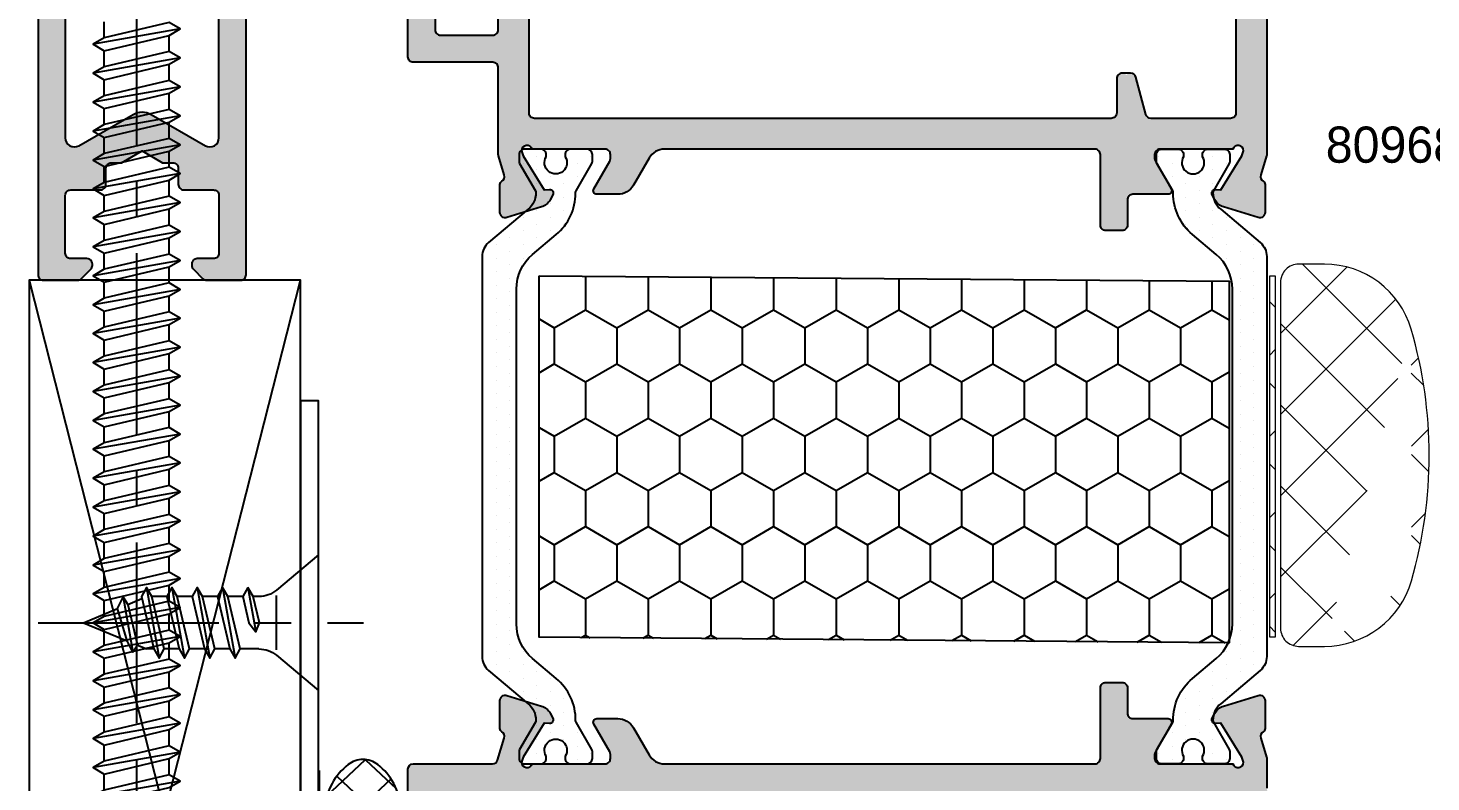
# Model space of a CAD drawing. Extents: x -207922 to -189609, y 24831 to 30124.
# Drawn here: x -207789.8 to -207712.2, y 28930.2 to 28971.9 of the extents above; entities that cross this region are included whole.
import ezdxf

# ---------------------------------------------------------------- set-up
doc = ezdxf.new("R2010")
doc.units = 0
doc.header["$LTSCALE"] = 8
doc.linetypes.add('CENTER', pattern=[2, 1.25, -0.25, 0.25, -0.25])
doc.layers.get('0').update_dxf_attribs({"linetype": 'CONTINUOUS'})
for name, color, linetype in [('CENT_18', 3, 'CENTER'), ('CONST50', 7, 'CONTINUOUS'), ('FILL', 253, 'CONTINUOUS'), ('FINE', 7, 'CONTINUOUS'), ('GOMMA', 3, 'CONTINUOUS'), ('GROSSA', 4, 'CONTINUOUS'), ('KOTE', 4, 'CONTINUOUS'), ('testo', 7, 'CONTINUOUS')]:
    doc.layers.add(name, color=color, linetype=linetype)

# ---------------------------------------------------------------- blocks, each defined once
blk = doc.blocks.new('ws186088')
for points in [[(1.79, -30.81), (2.41, -30.452), (1.79, -30.094), (-1.79, -30.948), (-2.4, -31.3), (-1.79, -31.652)], [(1.79, -32.41), (2.41, -32.052), (1.79, -31.694), (-1.79, -32.548), (-2.4, -32.9), (-1.79, -33.252)], [(1.79, -34.01), (2.41, -33.652), (1.79, -33.294), (-1.79, -34.148), (-2.4, -34.5), (-1.79, -34.852)], [(1.79, -35.61), (2.41, -35.252), (1.79, -34.894), (-1.79, -35.748), (-2.4, -36.1), (-1.79, -36.452)], [(1.79, -37.21), (2.41, -36.852), (1.79, -36.494), (-1.79, -37.348), (-2.4, -37.7), (-1.79, -38.052)], [(1.79, -38.81), (2.41, -38.452), (1.79, -38.094), (-1.79, -38.948), (-2.4, -39.3), (-1.79, -39.652)], [(1.79, -40.41), (2.41, -40.052), (1.79, -39.694), (-1.79, -40.548), (-2.4, -40.9), (-1.79, -41.252)], [(1.79, -42.01), (2.41, -41.652), (1.79, -41.294), (-1.79, -42.148), (-2.4, -42.5), (-1.79, -42.852)], [(1.79, -43.61), (2.41, -43.252), (1.79, -42.894), (-1.79, -43.748), (-2.4, -44.1), (-1.79, -44.452)], [(1.79, -45.21), (2.41, -44.852), (1.79, -44.494), (-1.79, -45.348), (-2.4, -45.7), (-1.79, -46.052)], [(1.79, -46.81), (2.41, -46.452), (1.79, -46.094), (-1.79, -46.948), (-2.4, -47.3), (-1.79, -47.652)], [(1.79, -48.41), (2.41, -48.052), (1.79, -47.694), (-1.79, -48.548), (-2.4, -48.9), (-1.79, -49.252)], [(1.79, -50.01), (2.41, -49.652), (1.79, -49.294), (-1.79, -50.148), (-2.4, -50.5), (-1.79, -50.852)], [(1.79, -51.61), (2.41, -51.252), (1.79, -50.894), (-1.79, -51.748), (-2.4, -52.1), (-1.79, -52.452)], [(1.79, -53.21), (2.41, -52.852), (1.79, -52.494), (-1.79, -53.348), (-2.4, -53.7), (-1.79, -54.052)], [(1.79, -54.81), (2.41, -54.452), (1.79, -54.094), (-1.79, -54.948), (-2.4, -55.3), (-1.79, -55.652)], [(1.79, -56.41), (2.41, -56.052), (1.79, -55.694), (-1.79, -56.548), (-2.4, -56.9), (-1.79, -57.252)], [(1.79, -58.01), (2.41, -57.652), (1.79, -57.294), (-1.79, -58.148), (-2.4, -58.5), (-1.79, -58.852)], [(1.79, -59.61), (2.41, -59.252), (1.79, -58.894), (-1.79, -59.748), (-2.4, -60.1), (-1.79, -60.452)], [(1.79, -61.21), (2.41, -60.852), (1.79, -60.494), (-1.79, -61.348), (-2.4, -61.7), (-1.79, -62.052)], [(1.79, -62.81), (2.41, -62.452), (1.79, -62.094), (-1.79, -62.948), (-2.4, -63.3), (-1.79, -63.652)], [(1.79, -64.41), (2.41, -64.052), (1.79, -63.694), (-1.79, -64.548), (-2.4, -64.9), (-1.79, -65.252)], [(1.79, -66.01), (2.41, -65.652), (1.79, -65.294), (-1.79, -66.148), (-2.4, -66.5), (-1.79, -66.852)], [(1.79, -67.61), (2.41, -67.252), (1.79, -66.894), (-1.79, -67.748), (-2.4, -68.1), (-1.79, -68.452)], [(1.79, -69.21), (2.41, -68.852), (1.79, -68.494), (-1.79, -69.348), (-2.4, -69.7), (-1.79, -70.052)], [(1.79, -70.81), (2.41, -70.452), (1.79, -70.094), (-1.79, -70.948), (-2.4, -71.3), (-1.79, -71.652)], [(1.79, -72.41), (2.41, -72.052), (1.79, -71.694), (-1.79, -72.548), (-2.4, -72.9), (-1.79, -73.252)]]:
    blk.add_lwpolyline(points, close=True)
for points in [[(-2.4, -31.3), (2.41, -30.452)], [(1.792, -30.809), (1.792, -31.695)], [(-1.79, -31.652), (-1.79, -32.548)], [(-2.4, -32.9), (2.41, -32.052)], [(1.792, -32.409), (1.792, -33.295)], [(-1.79, -33.252), (-1.79, -34.148)], [(-2.4, -34.5), (2.41, -33.652)], [(1.792, -34.009), (1.792, -34.895)], [(-1.79, -34.852), (-1.79, -35.748)], [(-2.4, -36.1), (2.41, -35.252)], [(1.792, -35.609), (1.792, -36.495)], [(-1.79, -36.452), (-1.79, -37.348)], [(-2.4, -37.7), (2.41, -36.852)], [(1.792, -37.209), (1.792, -38.095)], [(-2.4, -39.3), (2.41, -38.452)], [(-1.79, -38.052), (-1.79, -38.948)], [(1.792, -38.809), (1.792, -39.695)], [(-2.4, -40.9), (2.41, -40.052)], [(-1.79, -39.652), (-1.79, -40.548)], [(1.792, -40.409), (1.792, -41.295)], [(-2.4, -42.5), (2.41, -41.652)], [(-1.79, -41.252), (-1.79, -42.148)], [(1.792, -42.009), (1.792, -42.895)], [(-2.4, -44.1), (2.41, -43.252)], [(-1.79, -42.852), (-1.79, -43.748)], [(1.792, -43.609), (1.792, -44.495)], [(-2.4, -45.7), (2.41, -44.852)], [(-1.79, -44.452), (-1.79, -45.348)], [(1.792, -45.209), (1.792, -46.095)], [(-2.4, -47.3), (2.41, -46.452)], [(-1.79, -46.052), (-1.79, -46.948)], [(1.792, -46.809), (1.792, -47.695)], [(-2.4, -48.9), (2.41, -48.052)], [(-1.79, -47.652), (-1.79, -48.548)], [(1.792, -48.409), (1.792, -49.295)], [(-2.4, -50.5), (2.41, -49.652)], [(-1.79, -49.252), (-1.79, -50.148)], [(1.792, -50.009), (1.792, -50.895)], [(-1.79, -50.852), (-1.79, -51.748)], [(-2.4, -52.1), (2.41, -51.252)], [(1.79, -51.61), (1.79, -52.494)], [(-1.79, -52.452), (-1.79, -53.348)], [(-2.4, -53.7), (2.41, -52.852)], [(1.79, -53.21), (1.79, -54.094)], [(-1.79, -54.052), (-1.79, -54.948)], [(-2.4, -55.3), (2.41, -54.452)], [(1.79, -54.81), (1.79, -55.694)], [(-1.79, -55.652), (-1.79, -56.548)], [(-2.4, -56.9), (2.41, -56.052)], [(1.79, -56.41), (1.79, -57.294)], [(-1.79, -57.252), (-1.79, -58.148)], [(-2.4, -58.5), (2.41, -57.652)], [(1.79, -58.01), (1.79, -58.894)], [(-1.79, -58.852), (-1.79, -59.748)], [(-2.4, -60.1), (2.41, -59.252)], [(1.79, -59.61), (1.79, -60.494)], [(-1.79, -60.452), (-1.79, -61.348)], [(-2.4, -61.7), (2.41, -60.852)], [(1.79, -61.21), (1.79, -62.094)], [(-1.79, -62.052), (-1.79, -62.948)], [(-2.4, -63.3), (2.41, -62.452)], [(1.79, -62.81), (1.79, -63.694)], [(-2.4, -64.9), (2.41, -64.052)], [(-1.79, -63.652), (-1.79, -64.548)], [(1.79, -64.41), (1.79, -65.294)], [(-2.4, -66.5), (2.41, -65.652)], [(-1.79, -65.252), (-1.79, -66.148)], [(1.79, -66.01), (1.79, -66.894)], [(-2.4, -68.1), (2.41, -67.252)], [(-1.79, -66.852), (-1.79, -67.748)], [(1.79, -67.61), (1.79, -68.494)], [(-2.4, -69.7), (2.41, -68.852)], [(-1.79, -68.452), (-1.79, -69.348)], [(1.79, -69.21), (1.79, -70.094)], [(-2.4, -71.3), (2.41, -70.452)], [(-1.79, -70.052), (-1.79, -70.948)], [(1.79, -70.81), (1.79, -71.694)], [(-2.4, -72.9), (2.41, -72.052)], [(-1.79, -71.652), (-1.79, -72.548)], [(1.79, -72.41), (1.79, -73.294)]]:
    blk.add_lwpolyline(points)
at = {"layer": 'CENT_18'}
blk.add_lwpolyline([(0, -92.5), (0, 2.5)], dxfattribs=at)
blk = doc.blocks.new('*X18')
at = {"color": 0}
for p, q in [((-12.66, 9.68), (-12.66, 9.84)), ((-8.91, 8.91), (-8.91, 9.84)), ((-5.16, 8.91), (-5.16, 9.84)), ((-1.41, 8.91), (-1.41, 9.84)), ((-9.38, 9.38), (-8.44, 9.38)), ((-5.63, 9.38), (-4.69, 9.38)), ((-1.88, 9.38), (-0.94, 9.38)), ((-7.5, 7.5), (-6.56, 7.5)), ((-7.03, 7.03), (-7.03, 7.97)), ((-3.75, 7.5), (-2.81, 7.5)), ((-3.28, 7.03), (-3.28, 7.97)), ((-5.63, 5.62), (-4.69, 5.62)), ((-5.16, 5.16), (-5.16, 6.09)), ((-1.88, 5.62), (-1.4, 5.62)), ((-1.41, 5.51), (-1.41, 6.09)), ((-7.03, 3.28), (-7.03, 3.38)), ((-6.79, 3.75), (-6.56, 3.75)), ((-3.75, 3.75), (-2.81, 3.75)), ((-3.28, 3.28), (-3.28, 4.22)), ((-8.91, 1.41), (-8.91, 1.75)), ((-8.7, 1.88), (-8.44, 1.88)), ((-5.63, 1.88), (-4.69, 1.88)), ((-5.16, 1.41), (-5.16, 2.34)), ((-1.88, 1.88), (-0.94, 1.88)), ((-1.41, 1.41), (-1.41, 2.34)), ((-14.53, 0), (-14.53, 0.1)), ((-10.78, 0), (-10.78, 0.47)), ((-7.03, 0), (-7.03, 0.47)), ((-3.28, 0), (-3.28, 0.47))]:
    blk.add_line(p, q, dxfattribs=at)
blk = doc.blocks.new('*X19')
at = {"color": 0}
for p, q in [((-2.45, 0.202), (-1.652, 1)), ((-0.784, 0.254), (-1.527, 0.996)), ((-2.651, 0.531), (-2.296, 0.886)), ((-1.592, 0.001), (-2.417, 0.826)), ((-2.075, 0.046), (-1.178, 0.943)), ((-1.131, 0.071), (-2.025, 0.964)), ((-1.59, 0.001), (-0.817, 0.774)), ((-2.203, 0.082), (-2.651, 0.53)), ((-0.878, 0.182), (-0.671, 0.39))]:
    blk.add_line(p, q, dxfattribs=at)
blk = doc.blocks.new('KIT')
blk.add_line((0, 0), (-2.519, 0))
for points in [[(-0.647, 0.497, 0.174426), (-0.708, 0.668, 0.104254), (-0.941, 0.853, 0.06506), (-1.244, 0.958, 0.051209), (-1.65, 1, 0.051209), (-2.055, 0.958, 0.065397), (-2.359, 0.858, 0.104254), (-2.591, 0.673, 0.174426), (-2.653, 0.503, 0.174426), (-2.591, 0.332, 0.104254), (-2.359, 0.147, 0.06506), (-2.055, 0.042, 0.051209), (-1.65, 0, 0.051209), (-1.244, 0.042, 0.06506), (-0.941, 0.147, 0.104254), (-0.708, 0.332, 0.179233)], [(-0.647, 0.497, 0.174426), (-0.708, 0.668, 0.104254), (-0.941, 0.853, 0.06506), (-1.244, 0.958, 0.051209), (-1.65, 1), (0, 1, 0.283709), (0, 0), (-1.65, 0, 0.051209), (-1.244, 0.042, 0.06506), (-0.941, 0.147, 0.104254), (-0.708, 0.332, 0.179233)]]:
    blk.add_lwpolyline(points, format="xyb", close=True)
at = {"color": 1}
blk.add_blockref('*X19', (0, 0), dxfattribs=at)
at = {"layer": 'KOTE', "xscale": 0.1, "yscale": 0.1, "zscale": 0.1}
blk.add_blockref('*X18', (0, 0), dxfattribs=at)
blk = doc.blocks.new('ws180435')
blk.add_lwpolyline([(1.45, -3.287, -0.176327), (1.801, -2.323), (3.75, 0), (-3.75, 0), (-1.801, -2.323, -0.176327), (-1.45, -3.287)], format="xyb")
for points in [[(-1.501, -2.339), (1.501, -2.339)], [(-1.95, -3.9), (0.5, -3.468)], [(-1.45, -3.287), (-1.45, -3.611)], [(1.45, -3.287), (1.45, -4.324)], [(-1.95, -5.3), (1.95, -4.612)], [(-1.45, -4.189), (-1.45, -5.011)], [(1.45, -4.901), (1.45, -5.724)], [(-1.95, -6.7), (1.95, -6.012)], [(-1.45, -5.589), (-1.45, -6.411)], [(1.45, -6.301), (1.45, -7.124)], [(-1.95, -8.1), (1.95, -7.412)], [(-1.45, -6.989), (-1.45, -7.811)], [(1.45, -7.701), (1.45, -8.524)], [(-1.45, -8.389), (-1.45, -9.211)], [(-1.95, -9.5), (1.95, -8.812)], [(1.45, -9.101), (1.45, -9.499)], [(-1.019, -10.54), (-1.341, -9.763)], [(1.241, -10.004), (1.45, -9.499)], [(-1.409, -10.805), (1.631, -10.268)], [(0, -13), (1.006, -10.572)], [(0, -13), (-0.784, -11.107)]]:
    blk.add_lwpolyline(points)
for points in [[(-1.95, -3.9), (-1.45, -4.189), (0, -3.845), (0.5, -3.468), (0, -3.267), (-1.45, -3.611)], [(-1.45, -5.589), (1.45, -4.901), (1.95, -4.612), (1.45, -4.324), (-1.45, -5.011), (-1.95, -5.3)], [(-1.45, -6.989), (1.45, -6.301), (1.95, -6.012), (1.45, -5.724), (-1.45, -6.411), (-1.95, -6.7)], [(-1.45, -8.389), (1.45, -7.701), (1.95, -7.412), (1.45, -7.124), (-1.45, -7.811), (-1.95, -8.1)], [(-1.45, -9.211), (-1.95, -9.5), (-1.45, -9.789), (1.45, -9.101), (1.95, -8.812), (1.45, -8.524)], [(1.241, -10.004), (1.631, -10.268), (1.006, -10.572), (-0.784, -11.107), (-1.409, -10.805), (-1.019, -10.54)]]:
    blk.add_lwpolyline(points, close=True)
at = {"layer": 'CENT_18'}
blk.add_lwpolyline([(0, -15.5), (0, 2.5)], dxfattribs=at)
blk = doc.blocks.new('ALUK K730')
at = {"layer": 'FILL'}
h = blk.add_hatch(color=256, dxfattribs=at)
h.paths.add_polyline_path([(85.512, 243.547, 0.414214), (85.212, 243.847), (83.336, 243.847, 0.198912), (83.124, 243.759), (82.599, 243.235, 0.232025), (82.514, 242.985, 0.451788), (82.812, 242.647), (83.712, 242.647, -0.414214), (84.012, 242.347), (84.012, 239.147, -0.414214), (83.712, 238.847), (82.062, 238.847, 0.414214), (81.762, 238.547), (81.762, 237.647, -0.414214), (81.462, 237.347), (80.896, 237.347), (79.762, 236.692), (78.628, 237.347), (78.062, 237.347, -0.414214), (77.762, 237.647), (77.762, 238.547, 0.414214), (77.462, 238.847), (75.812, 238.847, -0.414214), (75.512, 239.147), (75.512, 242.347, -0.414214), (75.812, 242.647), (76.712, 242.647, 0.451788), (77.009, 242.985, 0.232025), (76.924, 243.235), (76.399, 243.759, 0.198912), (76.187, 243.847), (74.312, 243.847, 0.414214), (74.012, 243.547), (74.012, 229.147, -0.414214), (73.712, 228.847), (66.312, 228.847, -0.414214), (66.012, 229.147), (66.012, 243.547, 0.414214), (65.712, 243.847), (65.112, 243.847, -0.414214), (64.812, 244.147), (64.812, 244.795, -0.339454), (65.034, 245.085), (65.789, 245.288, 0.339454), (66.012, 245.577), (66.012, 263.547, 0.414214), (65.712, 263.847), (64.412, 263.847), (63.712, 263.147), (63.712, 262.647), (64.812, 262.647), (64.812, 261.175), (62.512, 259.847), (62.512, 247.847, -1), (58.512, 247.847), (58.512, 259.847), (56.212, 261.175), (56.212, 262.647), (57.312, 262.647), (57.312, 263.147), (56.612, 263.847), (55.312, 263.847, 0.414214), (55.012, 263.547), (55.012, 245.577, 0.339454), (55.234, 245.288), (55.989, 245.085, -0.339454), (56.212, 244.795), (56.212, 244.647), (56.212, 244.147, -0.414214), (55.912, 243.847), (55.312, 243.847, 0.414214), (55.012, 243.547), (55.012, 229.147, -0.414214), (54.712, 228.847), (47.312, 228.847, -0.414214), (47.012, 229.147), (47.012, 243.547, 0.414214), (46.712, 243.847), (44.836, 243.847, 0.198912), (44.624, 243.759), (44.099, 243.235, 0.232025), (44.014, 242.985, 0.451788), (44.312, 242.647), (45.212, 242.647, -0.414214), (45.512, 242.347), (45.512, 239.147, -0.414214), (45.212, 238.847), (43.562, 238.847, 0.414214), (43.262, 238.547), (43.262, 237.647, -0.414214), (42.962, 237.347), (42.396, 237.347), (41.262, 236.692), (40.128, 237.347), (39.562, 237.347, -0.414214), (39.262, 237.647), (39.262, 238.547, 0.414214), (38.962, 238.847), (37.312, 238.847, -0.414214), (37.012, 239.147), (37.012, 242.347, -0.414214), (37.312, 242.647), (38.212, 242.647, 0.451788), (38.509, 242.985, 0.232025), (38.424, 243.235), (37.899, 243.759, 0.198912), (37.687, 243.847), (35.812, 243.847, 0.414214), (35.512, 243.547), (35.512, 189.847, 0.414214), (36.512, 188.847), (84.512, 188.847, 0.414214), (85.512, 189.847)])
h.paths.add_polyline_path([(83.212, 226.847, -0.414214), (83.512, 226.547), (83.512, 192.747, -0.414214), (83.212, 192.447), (37.812, 192.447, -0.414214), (37.512, 192.747), (37.512, 226.547, -0.414214), (37.812, 226.847)], flags=16)
h.paths.add_polyline_path([(64.512, 228.847), (56.512, 228.847), (56.512, 241.847, -0.414214), (57.012, 242.347), (64.012, 242.347, -0.414214), (64.512, 241.847)], flags=16)
h.paths.add_polyline_path([(75.512, 229.147), (75.512, 235.971, -0.57735), (76.262, 236.404), (79.262, 234.672, 0.267949), (80.262, 234.672), (83.262, 236.404, -0.57735), (84.012, 235.971), (84.012, 229.147, -0.414214), (83.712, 228.847), (75.812, 228.847, -0.414214)], flags=16)
h.paths.add_polyline_path([(45.512, 229.147, -0.414214), (45.212, 228.847), (37.312, 228.847, -0.414214), (37.012, 229.147), (37.012, 235.971, -0.57735), (37.762, 236.404), (40.762, 234.672, 0.267949), (41.762, 234.672), (44.762, 236.404, -0.57735), (45.512, 235.971)], flags=16)
at = {"layer": 'GROSSA'}
for points in [[(75.812, 242.647), (76.712, 242.647, 0.414214), (77.012, 242.947), (77.012, 243.023, 0.198912), (76.924, 243.235), (76.399, 243.759, 0.198912), (76.187, 243.847), (74.312, 243.847, 0.414214), (74.012, 243.547), (74.012, 229.147, -0.414214), (73.712, 228.847), (66.312, 228.847, -0.414214), (66.012, 229.147), (66.012, 243.547, 0.414214), (65.712, 243.847), (65.112, 243.847, -0.414214), (64.812, 244.147), (64.812, 244.795, -0.339454), (65.034, 245.085), (65.789, 245.288, 0.339454), (66.012, 245.577), (66.012, 263.547, 0.414214), (65.712, 263.847), (64.412, 263.847), (63.712, 263.147), (63.712, 262.647), (64.812, 262.647), (64.812, 261.175), (62.512, 259.847), (62.512, 247.847, -1), (58.512, 247.847), (58.512, 259.847), (56.212, 261.175), (56.212, 262.647), (57.312, 262.647), (57.312, 263.147), (56.612, 263.847), (55.312, 263.847, 0.414214), (55.012, 263.547), (55.012, 245.577, 0.339454), (55.234, 245.288), (55.989, 245.085, -0.339454), (56.212, 244.795), (56.212, 244.647), (56.212, 244.147, -0.414214), (55.912, 243.847), (55.312, 243.847, 0.414214), (55.012, 243.547), (55.012, 229.147, -0.414214), (54.712, 228.847), (47.312, 228.847, -0.414214), (47.012, 229.147), (47.012, 243.547, 0.414214), (46.712, 243.847), (44.836, 243.847, 0.198912), (44.624, 243.759), (44.099, 243.235, 0.198912), (44.012, 243.023), (44.012, 242.947, 0.414214), (44.312, 242.647), (45.212, 242.647, -0.414214), (45.512, 242.347), (45.512, 239.147, -0.414214), (45.212, 238.847), (43.562, 238.847, 0.414214), (43.262, 238.547), (43.262, 237.647, -0.414214), (42.962, 237.347), (42.396, 237.347), (41.262, 236.692), (40.128, 237.347), (39.562, 237.347, -0.414214), (39.262, 237.647), (39.262, 238.547, 0.414214), (38.962, 238.847), (37.312, 238.847, -0.414214), (37.012, 239.147), (37.012, 242.347, -0.414214), (37.312, 242.647), (38.212, 242.647, 0.414214), (38.512, 242.947), (38.512, 243.023, 0.198912), (38.424, 243.235), (37.899, 243.759, 0.198912), (37.687, 243.847), (35.812, 243.847, 0.414214), (35.512, 243.547), (35.512, 189.847, 0.414214), (36.512, 188.847), (84.512, 188.847, 0.414214), (85.512, 189.847), (85.512, 243.547, 0.414214), (85.212, 243.847), (83.336, 243.847, 0.198912), (83.124, 243.759), (82.599, 243.235, 0.198912), (82.512, 243.023), (82.512, 242.947, 0.414214), (82.812, 242.647), (83.712, 242.647, -0.414214), (84.012, 242.347), (84.012, 239.147, -0.414214), (83.712, 238.847), (82.062, 238.847, 0.414214), (81.762, 238.547), (81.762, 237.647, -0.414214), (81.462, 237.347), (80.896, 237.347), (79.762, 236.692), (78.628, 237.347), (78.062, 237.347, -0.414214), (77.762, 237.647), (77.762, 238.547, 0.414214), (77.462, 238.847), (75.812, 238.847, -0.414214), (75.512, 239.147), (75.512, 242.347, -0.414214)], [(56.512, 241.847), (56.512, 228.847), (64.512, 228.847), (64.512, 241.847, 0.414214), (64.012, 242.347), (57.012, 242.347, 0.414214)], [(41.762, 234.672, -0.267949), (40.762, 234.672), (37.762, 236.404, 0.57735), (37.012, 235.971), (37.012, 229.147, 0.414214), (37.312, 228.847), (45.212, 228.847, 0.414214), (45.512, 229.147), (45.512, 235.971, 0.57735), (44.762, 236.404)], [(84.012, 235.971), (84.012, 229.147, -0.414214), (83.712, 228.847), (75.812, 228.847, -0.414214), (75.512, 229.147), (75.512, 235.971, -0.57735), (76.262, 236.404), (79.262, 234.672, 0.267949), (80.262, 234.672), (83.262, 236.404, -0.57735)], [(83.512, 226.547, 0.414214), (83.212, 226.847), (37.812, 226.847, 0.414214), (37.512, 226.547), (37.512, 192.747, 0.414214), (37.812, 192.447), (83.212, 192.447, 0.414214), (83.512, 192.747)]]:
    blk.add_lwpolyline(points, format="xyb", close=True, dxfattribs=at)

msp = doc.modelspace()

# ---------------------------------------------------------------- hatches: boundary and pattern name
at = {"linetype": 'Continuous', "lineweight": 0}
h = msp.add_hatch(dxfattribs=at)
h.set_pattern_fill('ANSI37', style=0)
h.set_pattern_definition([(45, (-207816.778, 28697.1237), (-2.245064, 2.245064), []), (135, (-207816.778, 28697.1237), (-2.245064, -2.245064), [])])
edge = h.paths.add_edge_path(flags=0)
edge.add_arc((-207718.084, 28942.739), 5.012, 270, 343.90444, ccw=False)
edge.add_line((-207718.084, 28937.728), (-207719.51, 28937.728))
edge.add_arc((-207719.51, 28938.728), 1, 180, 270, ccw=False)
edge.add_line((-207720.51, 28938.728), (-207720.51, 28957.865))
edge.add_arc((-207719.51, 28957.865), 1, 450, 540, ccw=False)
edge.add_line((-207719.51, 28958.865), (-207718.084, 28958.865))
edge.add_arc((-207718.084, 28953.865), 5, 376.21258, 450, ccw=False)
edge.add_arc((-207737.288, 28948.281), 25, 343.90444, 376.21258, ccw=False)
h = msp.add_hatch(dxfattribs=at)
h.set_pattern_fill('ANSI37', style=0)
h.set_pattern_definition([(45, (-207816.178, 28697.1237), (-2.245064, 2.245064), []), (135, (-207816.178, 28697.1237), (-2.245064, -2.245064), [])])
h.paths.add_polyline_path([(-207720.81, 28958.228), (-207720.81, 28938.228), (-207721.11, 28938.228), (-207721.11, 28958.228)], flags=0)
at = {"layer": 'FILL'}
h = msp.add_hatch(color=256, dxfattribs=at)
h.paths.add_polyline_path([(-207729.275, 28960.728, 0.414214), (-207728.975, 28961.028), (-207728.975, 28962.428, -0.414214), (-207728.675, 28962.728), (-207726.725, 28962.728, 0.57735), (-207726.552, 28963.028), (-207727.475, 28964.628), (-207727.475, 28964.928, -0.414214), (-207727.175, 28965.228), (-207723.141, 28965.228, -0.824758), (-207722.558, 28965.141), (-207722.646, 28964.854), (-207723.816, 28962.982), (-207724.104, 28962.992, 0.775951), (-207724.214, 28962.62, 0.270165), (-207723.667, 28962.029), (-207721.753, 28961.443, 0.504041), (-207721.365, 28961.73), (-207721.365, 28963.28, 0.271549), (-207721.467, 28963.455, -0.352985), (-207721.608, 28963.804), (-207721.288, 28964.848, 0.074313), (-207721.275, 28964.936), (-207721.275, 28993.028, -0.414214), (-207720.275, 28994.028), (-207713.075, 28994.028, -0.414214), (-207712.775, 28993.728), (-207712.775, 28991.528, 0.414214), (-207712.475, 28991.228), (-207710.975, 28991.228, 0.414214), (-207710.275, 28991.928, 0.414214), (-207710.575, 28992.228), (-207711.275, 28992.228, -0.414214), (-207711.575, 28992.528), (-207711.575, 28993.728, -0.414214), (-207710.875, 28994.428), (-207704.675, 28994.428, -0.414214), (-207703.975, 28993.728), (-207703.975, 28992.528, -0.414214), (-207704.275, 28992.228), (-207704.975, 28992.228, 0.414214), (-207705.275, 28991.928, 0.414214), (-207704.575, 28991.228), (-207703.075, 28991.228, 0.414214), (-207702.775, 28991.528), (-207702.775, 28995.228, 0.414214), (-207703.275, 28995.728), (-207768.475, 28995.728, 0.414214), (-207768.775, 28995.428), (-207768.775, 28992.728, 0.452767), (-207767.646, 28991.736, 0.485583), (-207767.275, 28992.028), (-207767.275, 28993.928, -0.414214), (-207766.975, 28994.228), (-207764.075, 28994.228, -0.414214), (-207763.775, 28993.928), (-207763.775, 28971.828, -0.414214), (-207764.075, 28971.528), (-207766.975, 28971.528, -0.414214), (-207767.275, 28971.828), (-207767.275, 28974.928, 0.485583), (-207767.646, 28975.219, 0.452767), (-207768.775, 28974.228), (-207768.775, 28970.328, 0.414214), (-207768.475, 28970.028), (-207764.075, 28970.028, -0.414214), (-207763.775, 28969.728), (-207763.775, 28964.936, 0.074313), (-207763.762, 28964.848), (-207763.443, 28963.804, -0.352985), (-207763.583, 28963.455, 0.271549), (-207763.686, 28963.28), (-207763.686, 28961.73, 0.504041), (-207763.298, 28961.443), (-207761.384, 28962.029, 0.270165), (-207760.837, 28962.62, 0.775951), (-207760.946, 28962.992), (-207761.235, 28962.982), (-207762.447, 28964.969, -1.115779), (-207761.91, 28965.228), (-207757.875, 28965.228, -0.414214), (-207757.575, 28964.928), (-207757.575, 28964.628), (-207758.499, 28963.028, 0.57735), (-207758.326, 28962.728), (-207757.171, 28962.728, 0.267949), (-207756.305, 28963.228), (-207755.439, 28964.728, -0.267949), (-207754.573, 28965.228), (-207730.775, 28965.228, -0.414214), (-207730.475, 28964.928), (-207730.475, 28961.028, 0.414214), (-207730.175, 28960.728)])
h.paths.add_polyline_path([(-207729.875, 28966.928), (-207761.775, 28966.928, -0.414214), (-207762.075, 28967.228), (-207762.075, 28994.028), (-207729.875, 28994.028, -0.414214), (-207729.575, 28993.728), (-207729.575, 28991.828, 0.710245), (-207729.04, 28991.641, 0.616025), (-207728.516, 28991.75), (-207727.965, 28993.805, -0.339454), (-207727.675, 28994.028), (-207723.275, 28994.028, -0.414214), (-207722.975, 28993.728), (-207722.975, 28967.228, -0.414214), (-207723.275, 28966.928), (-207727.675, 28966.928, -0.339454), (-207727.965, 28967.15), (-207728.516, 28969.205, 0.616025), (-207729.04, 28969.314, 0.710245), (-207729.575, 28969.128), (-207729.575, 28967.228, -0.414214)], flags=16)
h.paths.add_polyline_path([(-207730.475, 28931.528, -0.414214), (-207730.775, 28931.228), (-207754.573, 28931.228, -0.267949), (-207755.439, 28931.728), (-207756.305, 28933.228, 0.267949), (-207757.171, 28933.728), (-207758.326, 28933.728, 0.57735), (-207758.499, 28933.428), (-207757.575, 28931.828), (-207757.575, 28931.528, -0.414214), (-207757.875, 28931.228), (-207761.91, 28931.228, -0.824758), (-207762.492, 28931.315), (-207762.405, 28931.602), (-207761.235, 28933.474), (-207760.946, 28933.464, 0.775951), (-207760.837, 28933.835, 0.270165), (-207761.384, 28934.427), (-207763.298, 28935.012, 0.504041), (-207763.686, 28934.725), (-207763.686, 28933.175, 0.271549), (-207763.583, 28933.001, -0.352985), (-207763.443, 28932.651), (-207763.813, 28931.44, -0.329735), (-207764.1, 28931.228), (-207768.475, 28931.228, 0.414197), (-207768.775, 28930.928), (-207768.775, 28929.228, 0.510468), (-207767.726, 28928.467, 0.268477), (-207767.575, 28928.728), (-207767.575, 28929.432, -0.414214), (-207767.275, 28929.732), (-207764.775, 28929.732), (-207762.54, 28929.464, -0.379651), (-207762.275, 28929.166), (-207762.275, 28921.028, -0.414214), (-207762.575, 28920.728), (-207767.275, 28920.728, -0.414214), (-207767.575, 28921.028), (-207767.575, 28921.728, 0.268477), (-207767.726, 28921.988, 0.510468), (-207768.775, 28921.228), (-207768.775, 28919.528, 0.414214), (-207768.475, 28919.228), (-207728.075, 28919.228, 0.414214), (-207727.775, 28919.528), (-207727.775, 28927.678, -0.414214), (-207727.475, 28927.978), (-207717.075, 28927.978, 0.414214), (-207716.775, 28928.278), (-207716.775, 28929.278, 0.414214), (-207717.075, 28929.578), (-207720.975, 28929.578, -0.414214), (-207721.275, 28929.878), (-207721.275, 28931.519, 0.074313), (-207721.288, 28931.607), (-207721.608, 28932.651, -0.352985), (-207721.467, 28933.001, 0.271549), (-207721.365, 28933.175), (-207721.365, 28934.725, 0.504041), (-207721.753, 28935.012), (-207723.667, 28934.427, 0.270165), (-207724.214, 28933.835, 0.775951), (-207724.104, 28933.464), (-207723.816, 28933.474), (-207722.604, 28931.487, -1.115779), (-207723.141, 28931.228), (-207727.175, 28931.228, -0.414214), (-207727.475, 28931.528), (-207727.475, 28931.828), (-207726.552, 28933.428, 0.57735), (-207726.725, 28933.728), (-207728.675, 28933.728, -0.414214), (-207728.975, 28934.028), (-207728.975, 28935.428, 0.414214), (-207729.275, 28935.728), (-207730.175, 28935.728, 0.414214), (-207730.475, 28935.428)])
h.paths.add_polyline_path([(-207730.975, 28929.427), (-207730.975, 28928.027, 0.414214), (-207730.675, 28927.727), (-207729.275, 28927.727), (-207729.275, 28922.728), (-207730.675, 28922.728, 0.414214), (-207730.975, 28922.428), (-207730.975, 28921.028, -0.414214), (-207731.275, 28920.728), (-207760.475, 28920.728, -0.414214), (-207760.775, 28921.028), (-207760.775, 28929.427, -0.414214), (-207760.475, 28929.727), (-207731.275, 28929.727, -0.414214)], flags=16)
h = msp.add_hatch(dxfattribs=at)
h.set_pattern_fill('HONEY,_I', color=120, scale=16, angle=270, style=2)
h.set_pattern_definition([(270, (-207805.7156, 28805.3458), (1.73205, -3), [2, -4]), (30, (-207805.7156, 28805.3458), (1.73205, 3), [2, -4]), (330, (-207805.7156, 28805.3458), (3.464102, -2e-15), [-4, 2])])
h.paths.add_polyline_path([(-207761.525, 28958.228), (-207723.348, 28957.926), (-207723.348, 28937.926), (-207761.525, 28938.228)])

# ---------------------------------------------------------------- linework, layer by layer
at = {"ltscale": 0.2}
for p, q in [((-207789.726, 28957.972), (-207774.726, 28898.972)), ((-207789.726, 28898.972), (-207774.726, 28957.972))]:
    msp.add_line(p, q, dxfattribs=at)
at = {"color": 7, "linetype": 'Continuous', "lineweight": 15}
for p, q in [((-207721.11, 28958.228), (-207720.81, 28958.228)), ((-207721.11, 28938.228), (-207721.11, 28958.228)), ((-207720.81, 28958.228), (-207720.81, 28938.228)), ((-207720.81, 28938.228), (-207721.11, 28938.228))]:
    msp.add_line(p, q, dxfattribs=at)
msp.add_lwpolyline([(-207720.51, 28938.728, 0.414214), (-207719.51, 28937.728), (-207718.084, 28937.728, 0.334132), (-207713.268, 28941.35, 0.141912), (-207713.283, 28955.261, 0.333564), (-207718.084, 28958.865), (-207719.51, 28958.865, 0.414214), (-207720.51, 28957.865)], format="xyb", close=True, dxfattribs=at)
at = {"ltscale": 0.2}
msp.add_lwpolyline([(-207789.726, 28898.972), (-207774.726, 28898.972), (-207774.726, 28957.972), (-207789.726, 28957.972)], close=True, dxfattribs=at)
at = {"layer": 'CONST50', "ltscale": 0.2}
msp.add_lwpolyline([(-207791.72, 28904.92), (-207791.72, 28895.21, 0.414214), (-207790.72, 28894.21), (-207774.726, 28894.21, 0.414214), (-207773.726, 28895.21), (-207773.726, 28951.305), (-207774.726, 28951.305), (-207774.726, 28895.21), (-207790.72, 28895.21), (-207790.72, 28904.92)], format="xyb", close=True, dxfattribs=at)
at = {"layer": 'FILL', "color": 2, "linetype": 'Continuous'}
for p, q in [((-207762.4, 28965.203), (-207762.4, 28965.203)), ((-207761.65, 28964.828), (-207761.65, 28964.828)), ((-207759.4, 28965.203), (-207759.4, 28965.203)), ((-207758.65, 28964.828), (-207758.65, 28964.828)), ((-207727.25, 28964.828), (-207727.25, 28964.828)), ((-207726.5, 28965.203), (-207726.5, 28965.203)), ((-207724.25, 28964.828), (-207724.25, 28964.828)), ((-207762.4, 28964.453), (-207762.4, 28964.453)), ((-207761.65, 28964.078), (-207761.65, 28964.078)), ((-207759.4, 28964.453), (-207759.4, 28964.453)), ((-207726.5, 28964.453), (-207726.5, 28964.453)), ((-207724.25, 28964.078), (-207724.25, 28964.078)), ((-207723.5, 28964.453), (-207723.5, 28964.453)), ((-207761.65, 28963.328), (-207761.65, 28963.328)), ((-207760.9, 28963.703), (-207760.9, 28963.703)), ((-207760.15, 28963.328), (-207760.15, 28963.328)), ((-207759.4, 28963.703), (-207759.4, 28963.703)), ((-207726.5, 28963.703), (-207726.5, 28963.703)), ((-207725.75, 28963.328), (-207725.75, 28963.328)), ((-207725, 28963.703), (-207725, 28963.703)), ((-207724.25, 28963.328), (-207724.25, 28963.328)), ((-207761.65, 28962.578), (-207761.65, 28962.578)), ((-207760.9, 28962.953), (-207760.9, 28962.953)), ((-207760.15, 28962.578), (-207760.15, 28962.578)), ((-207725.75, 28962.578), (-207725.75, 28962.578)), ((-207725, 28962.953), (-207725, 28962.953)), ((-207724.25, 28962.578), (-207724.25, 28962.578)), ((-207761.65, 28961.828), (-207761.65, 28961.828)), ((-207760.9, 28962.203), (-207760.9, 28962.203)), ((-207760.15, 28961.828), (-207760.15, 28961.828)), ((-207725.75, 28961.828), (-207725.75, 28961.828)), ((-207725, 28962.203), (-207725, 28962.203)), ((-207724.25, 28961.828), (-207724.25, 28961.828)), ((-207762.4, 28961.453), (-207762.4, 28961.453)), ((-207761.65, 28961.078), (-207761.65, 28961.078)), ((-207760.9, 28961.453), (-207760.9, 28961.453)), ((-207760.15, 28961.078), (-207760.15, 28961.078)), ((-207725.75, 28961.078), (-207725.75, 28961.078)), ((-207725, 28961.453), (-207725, 28961.453)), ((-207724.25, 28961.078), (-207724.25, 28961.078)), ((-207723.5, 28961.453), (-207723.5, 28961.453)), ((-207763.15, 28960.328), (-207763.15, 28960.328)), ((-207762.4, 28960.703), (-207762.4, 28960.703)), ((-207761.65, 28960.328), (-207761.65, 28960.328)), ((-207760.9, 28960.703), (-207760.9, 28960.703)), ((-207725, 28960.703), (-207725, 28960.703)), ((-207724.25, 28960.328), (-207724.25, 28960.328)), ((-207723.5, 28960.703), (-207723.5, 28960.703)), ((-207722.75, 28960.328), (-207722.75, 28960.328)), ((-207763.9, 28959.953), (-207763.9, 28959.953)), ((-207763.15, 28959.578), (-207763.15, 28959.578)), ((-207762.4, 28959.953), (-207762.4, 28959.953)), ((-207724.25, 28959.578), (-207724.25, 28959.578)), ((-207723.5, 28959.953), (-207723.5, 28959.953)), ((-207722.75, 28959.578), (-207722.75, 28959.578)), ((-207722, 28959.953), (-207722, 28959.953)), ((-207764.65, 28958.828), (-207764.65, 28958.828)), ((-207763.9, 28959.203), (-207763.9, 28959.203)), ((-207763.9, 28958.453), (-207763.9, 28958.453)), ((-207763.15, 28958.828), (-207763.15, 28958.828)), ((-207762.4, 28959.203), (-207762.4, 28959.203)), ((-207723.5, 28959.203), (-207723.5, 28959.203)), ((-207722.75, 28958.828), (-207722.75, 28958.828)), ((-207722, 28959.203), (-207722, 28959.203)), ((-207722, 28958.453), (-207722, 28958.453)), ((-207764.65, 28958.078), (-207764.65, 28958.078)), ((-207763.9, 28957.703), (-207763.9, 28957.703)), ((-207763.15, 28958.078), (-207763.15, 28958.078)), ((-207722.75, 28958.078), (-207722.75, 28958.078)), ((-207722, 28957.703), (-207722, 28957.703)), ((-207764.65, 28957.328), (-207764.65, 28957.328)), ((-207763.9, 28956.953), (-207763.9, 28956.953)), ((-207763.15, 28957.328), (-207763.15, 28957.328)), ((-207722.75, 28957.328), (-207722.75, 28957.328)), ((-207722, 28956.953), (-207722, 28956.953)), ((-207764.65, 28956.578), (-207764.65, 28956.578)), ((-207763.9, 28956.203), (-207763.9, 28956.203)), ((-207763.15, 28956.578), (-207763.15, 28956.578)), ((-207722.75, 28956.578), (-207722.75, 28956.578)), ((-207722, 28956.203), (-207722, 28956.203)), ((-207764.65, 28955.828), (-207764.65, 28955.828)), ((-207763.9, 28955.453), (-207763.9, 28955.453)), ((-207763.15, 28955.828), (-207763.15, 28955.828)), ((-207722.75, 28955.828), (-207722.75, 28955.828)), ((-207722, 28955.453), (-207722, 28955.453)), ((-207764.65, 28955.078), (-207764.65, 28955.078)), ((-207763.9, 28954.703), (-207763.9, 28954.703)), ((-207763.15, 28955.078), (-207763.15, 28955.078)), ((-207722.75, 28955.078), (-207722.75, 28955.078)), ((-207722, 28954.703), (-207722, 28954.703)), ((-207764.65, 28954.328), (-207764.65, 28954.328)), ((-207763.9, 28953.953), (-207763.9, 28953.953)), ((-207763.15, 28954.328), (-207763.15, 28954.328)), ((-207722.75, 28954.328), (-207722.75, 28954.328)), ((-207722, 28953.953), (-207722, 28953.953)), ((-207764.65, 28953.578), (-207764.65, 28953.578)), ((-207763.9, 28953.203), (-207763.9, 28953.203)), ((-207763.15, 28953.578), (-207763.15, 28953.578)), ((-207722.75, 28953.578), (-207722.75, 28953.578)), ((-207722, 28953.203), (-207722, 28953.203)), ((-207764.65, 28952.828), (-207764.65, 28952.828)), ((-207763.9, 28952.453), (-207763.9, 28952.453)), ((-207763.15, 28952.828), (-207763.15, 28952.828)), ((-207722.75, 28952.828), (-207722.75, 28952.828)), ((-207722, 28952.453), (-207722, 28952.453)), ((-207764.65, 28952.078), (-207764.65, 28952.078)), ((-207763.9, 28951.703), (-207763.9, 28951.703)), ((-207763.15, 28952.078), (-207763.15, 28952.078)), ((-207722.75, 28952.078), (-207722.75, 28952.078)), ((-207722, 28951.703), (-207722, 28951.703)), ((-207764.65, 28951.328), (-207764.65, 28951.328)), ((-207763.9, 28950.953), (-207763.9, 28950.953)), ((-207763.15, 28951.328), (-207763.15, 28951.328)), ((-207722.75, 28951.328), (-207722.75, 28951.328)), ((-207722, 28950.953), (-207722, 28950.953)), ((-207764.65, 28950.578), (-207764.65, 28950.578)), ((-207763.9, 28950.203), (-207763.9, 28950.203)), ((-207763.15, 28950.578), (-207763.15, 28950.578)), ((-207722.75, 28950.578), (-207722.75, 28950.578)), ((-207722, 28950.203), (-207722, 28950.203)), ((-207764.65, 28949.828), (-207764.65, 28949.828)), ((-207763.9, 28949.453), (-207763.9, 28949.453)), ((-207763.15, 28949.828), (-207763.15, 28949.828)), ((-207722.75, 28949.828), (-207722.75, 28949.828)), ((-207722, 28949.453), (-207722, 28949.453)), ((-207764.65, 28949.078), (-207764.65, 28949.078)), ((-207763.9, 28948.703), (-207763.9, 28948.703)), ((-207763.15, 28949.078), (-207763.15, 28949.078)), ((-207722.75, 28949.078), (-207722.75, 28949.078)), ((-207722, 28948.703), (-207722, 28948.703)), ((-207764.65, 28948.328), (-207764.65, 28948.328)), ((-207763.9, 28947.953), (-207763.9, 28947.953)), ((-207763.15, 28948.328), (-207763.15, 28948.328)), ((-207722.75, 28948.328), (-207722.75, 28948.328)), ((-207722, 28947.953), (-207722, 28947.953)), ((-207764.65, 28947.578), (-207764.65, 28947.578)), ((-207764.65, 28946.828), (-207764.65, 28946.828)), ((-207763.9, 28947.203), (-207763.9, 28947.203)), ((-207763.15, 28947.578), (-207763.15, 28947.578)), ((-207763.15, 28946.828), (-207763.15, 28946.828)), ((-207722.75, 28947.578), (-207722.75, 28947.578)), ((-207722.75, 28946.828), (-207722.75, 28946.828)), ((-207722, 28947.203), (-207722, 28947.203)), ((-207764.65, 28946.078), (-207764.65, 28946.078)), ((-207763.9, 28946.453), (-207763.9, 28946.453)), ((-207763.15, 28946.078), (-207763.15, 28946.078)), ((-207722.75, 28946.078), (-207722.75, 28946.078)), ((-207722, 28946.453), (-207722, 28946.453)), ((-207764.65, 28945.328), (-207764.65, 28945.328)), ((-207763.9, 28945.703), (-207763.9, 28945.703)), ((-207763.15, 28945.328), (-207763.15, 28945.328)), ((-207722.75, 28945.328), (-207722.75, 28945.328)), ((-207722, 28945.703), (-207722, 28945.703)), ((-207764.65, 28944.578), (-207764.65, 28944.578)), ((-207763.9, 28944.953), (-207763.9, 28944.953)), ((-207763.15, 28944.578), (-207763.15, 28944.578)), ((-207722.75, 28944.578), (-207722.75, 28944.578)), ((-207722, 28944.953), (-207722, 28944.953)), ((-207764.65, 28943.828), (-207764.65, 28943.828)), ((-207763.9, 28944.203), (-207763.9, 28944.203)), ((-207763.15, 28943.828), (-207763.15, 28943.828)), ((-207722.75, 28943.828), (-207722.75, 28943.828)), ((-207722, 28944.203), (-207722, 28944.203)), ((-207764.65, 28943.078), (-207764.65, 28943.078)), ((-207763.9, 28943.453), (-207763.9, 28943.453)), ((-207763.15, 28943.078), (-207763.15, 28943.078)), ((-207722.75, 28943.078), (-207722.75, 28943.078)), ((-207722, 28943.453), (-207722, 28943.453)), ((-207764.65, 28942.328), (-207764.65, 28942.328)), ((-207763.9, 28942.703), (-207763.9, 28942.703)), ((-207763.15, 28942.328), (-207763.15, 28942.328)), ((-207722.75, 28942.328), (-207722.75, 28942.328)), ((-207722, 28942.703), (-207722, 28942.703)), ((-207764.65, 28941.578), (-207764.65, 28941.578)), ((-207763.9, 28941.953), (-207763.9, 28941.953)), ((-207763.15, 28941.578), (-207763.15, 28941.578)), ((-207722.75, 28941.578), (-207722.75, 28941.578)), ((-207722, 28941.953), (-207722, 28941.953)), ((-207764.65, 28940.828), (-207764.65, 28940.828)), ((-207763.9, 28941.203), (-207763.9, 28941.203)), ((-207763.15, 28940.828), (-207763.15, 28940.828)), ((-207722.75, 28940.828), (-207722.75, 28940.828)), ((-207722, 28941.203), (-207722, 28941.203)), ((-207764.65, 28940.078), (-207764.65, 28940.078)), ((-207763.9, 28940.453), (-207763.9, 28940.453)), ((-207763.15, 28940.078), (-207763.15, 28940.078)), ((-207722.75, 28940.078), (-207722.75, 28940.078)), ((-207722, 28940.453), (-207722, 28940.453)), ((-207764.65, 28939.328), (-207764.65, 28939.328)), ((-207763.9, 28939.703), (-207763.9, 28939.703)), ((-207763.15, 28939.328), (-207763.15, 28939.328)), ((-207722.75, 28939.328), (-207722.75, 28939.328)), ((-207722, 28939.703), (-207722, 28939.703)), ((-207764.65, 28938.578), (-207764.65, 28938.578)), ((-207763.9, 28938.953), (-207763.9, 28938.953)), ((-207763.15, 28938.578), (-207763.15, 28938.578)), ((-207722.75, 28938.578), (-207722.75, 28938.578)), ((-207722, 28938.953), (-207722, 28938.953)), ((-207764.65, 28937.828), (-207764.65, 28937.828)), ((-207763.9, 28938.203), (-207763.9, 28938.203)), ((-207763.15, 28937.828), (-207763.15, 28937.828)), ((-207722.75, 28937.828), (-207722.75, 28937.828)), ((-207722, 28938.203), (-207722, 28938.203)), ((-207764.65, 28937.078), (-207764.65, 28937.078)), ((-207763.9, 28937.453), (-207763.9, 28937.453)), ((-207763.15, 28937.078), (-207763.15, 28937.078)), ((-207762.4, 28937.453), (-207762.4, 28937.453)), ((-207723.5, 28937.453), (-207723.5, 28937.453)), ((-207722.75, 28937.078), (-207722.75, 28937.078)), ((-207722, 28937.453), (-207722, 28937.453)), ((-207763.9, 28936.703), (-207763.9, 28936.703)), ((-207763.15, 28936.328), (-207763.15, 28936.328)), ((-207762.4, 28936.703), (-207762.4, 28936.703)), ((-207762.4, 28935.953), (-207762.4, 28935.953)), ((-207761.65, 28936.328), (-207761.65, 28936.328)), ((-207760.9, 28935.953), (-207760.9, 28935.953)), ((-207725, 28935.953), (-207725, 28935.953)), ((-207724.25, 28936.328), (-207724.25, 28936.328)), ((-207723.5, 28936.703), (-207723.5, 28936.703)), ((-207723.5, 28935.953), (-207723.5, 28935.953)), ((-207722.75, 28936.328), (-207722.75, 28936.328)), ((-207722, 28936.703), (-207722, 28936.703)), ((-207763.15, 28935.578), (-207763.15, 28935.578)), ((-207762.4, 28935.203), (-207762.4, 28935.203)), ((-207761.65, 28935.578), (-207761.65, 28935.578)), ((-207760.9, 28935.203), (-207760.9, 28935.203)), ((-207725.75, 28935.578), (-207725.75, 28935.578)), ((-207725, 28935.203), (-207725, 28935.203)), ((-207724.25, 28935.578), (-207724.25, 28935.578)), ((-207723.5, 28935.203), (-207723.5, 28935.203)), ((-207722.75, 28935.578), (-207722.75, 28935.578)), ((-207761.65, 28934.828), (-207761.65, 28934.828)), ((-207760.9, 28934.453), (-207760.9, 28934.453)), ((-207760.15, 28934.828), (-207760.15, 28934.828)), ((-207725.75, 28934.828), (-207725.75, 28934.828)), ((-207725, 28934.453), (-207725, 28934.453)), ((-207724.25, 28934.828), (-207724.25, 28934.828)), ((-207761.65, 28934.078), (-207761.65, 28934.078)), ((-207760.9, 28933.703), (-207760.9, 28933.703)), ((-207760.15, 28934.078), (-207760.15, 28934.078)), ((-207725.75, 28934.078), (-207725.75, 28934.078)), ((-207725, 28933.703), (-207725, 28933.703)), ((-207724.25, 28934.078), (-207724.25, 28934.078)), ((-207761.65, 28933.328), (-207761.65, 28933.328)), ((-207760.9, 28932.953), (-207760.9, 28932.953)), ((-207760.15, 28933.328), (-207760.15, 28933.328)), ((-207759.4, 28932.953), (-207759.4, 28932.953)), ((-207726.5, 28932.953), (-207726.5, 28932.953)), ((-207725.75, 28933.328), (-207725.75, 28933.328)), ((-207725, 28932.953), (-207725, 28932.953)), ((-207724.25, 28933.328), (-207724.25, 28933.328)), ((-207762.4, 28932.203), (-207762.4, 28932.203)), ((-207761.65, 28932.578), (-207761.65, 28932.578)), ((-207760.15, 28932.578), (-207760.15, 28932.578)), ((-207759.4, 28932.203), (-207759.4, 28932.203)), ((-207726.5, 28932.203), (-207726.5, 28932.203)), ((-207725.75, 28932.578), (-207725.75, 28932.578)), ((-207724.25, 28932.578), (-207724.25, 28932.578)), ((-207723.5, 28932.203), (-207723.5, 28932.203)), ((-207762.4, 28931.453), (-207762.4, 28931.453)), ((-207761.65, 28931.828), (-207761.65, 28931.828)), ((-207759.4, 28931.453), (-207759.4, 28931.453)), ((-207758.65, 28931.828), (-207758.65, 28931.828)), ((-207727.25, 28931.828), (-207727.25, 28931.828)), ((-207726.5, 28931.453), (-207726.5, 28931.453)), ((-207724.25, 28931.828), (-207724.25, 28931.828)), ((-207723.5, 28931.453), (-207723.5, 28931.453))]:
    msp.add_line(p, q, dxfattribs=at)
at = {"layer": 'FINE'}
msp.add_lwpolyline([(-207761.525, 28958.228), (-207723.348, 28957.926), (-207723.348, 28937.926), (-207761.525, 28938.228)], close=True, dxfattribs=at)
at = {"layer": 'GOMMA'}
for points in [[(-207762.775, 28938.971), (-207762.775, 28957.485, -0.221696), (-207761.882, 28959.4), (-207760.572, 28960.5, 0.221696), (-207759.5, 28962.798), (-207759.5, 28962.825, -0.131652), (-207759.474, 28962.925), (-207758.602, 28964.434, 0.131652), (-207758.575, 28964.534), (-207758.575, 28964.928, 0.414214), (-207758.875, 28965.228), (-207759.775, 28965.228, 0.414214), (-207760.075, 28964.928), (-207760.075, 28964.808, -1.809153), (-207761.125, 28964.808), (-207761.125, 28964.928, 0.414214), (-207761.425, 28965.228), (-207762.325, 28965.228, 0.414214), (-207762.625, 28964.928), (-207762.625, 28964.534, 0.131653), (-207762.599, 28964.434), (-207761.727, 28962.925, -0.131653), (-207761.7, 28962.825), (-207761.7, 28962.818, -0.221694), (-207762.129, 28961.899), (-207764.318, 28960.062, 0.221692), (-207764.675, 28959.296), (-207764.675, 28937.16, 0.221692), (-207764.318, 28936.394), (-207762.129, 28934.557, -0.221692), (-207761.7, 28933.638), (-207761.7, 28933.631, -0.131653), (-207761.727, 28933.531), (-207762.599, 28932.022, 0.131653), (-207762.625, 28931.922), (-207762.625, 28931.528, 0.414214), (-207762.325, 28931.228), (-207761.425, 28931.228, 0.414214), (-207761.125, 28931.528), (-207761.125, 28931.648, -1.809153), (-207760.075, 28931.648), (-207760.075, 28931.528, 0.414214), (-207759.775, 28931.228), (-207758.875, 28931.228, 0.414214), (-207758.575, 28931.528), (-207758.575, 28931.922, 0.131652), (-207758.602, 28932.022), (-207759.474, 28933.531, -0.133783), (-207759.5, 28933.633, 0.223894), (-207760.572, 28935.956), (-207761.881, 28937.054, -0.221878)], [(-207723.175, 28938.97), (-207723.175, 28957.485, 0.221696), (-207724.068, 28959.4), (-207725.379, 28960.499, -0.221696), (-207726.45, 28962.797), (-207726.45, 28962.824, 0.131652), (-207726.477, 28962.924), (-207727.349, 28964.434, -0.131652), (-207727.375, 28964.534), (-207727.375, 28964.928, -0.414214), (-207727.075, 28965.228), (-207726.175, 28965.228, -0.414214), (-207725.875, 28964.928), (-207725.875, 28964.807, 1.809153), (-207724.825, 28964.807), (-207724.825, 28964.928, -0.414214), (-207724.525, 28965.228), (-207723.625, 28965.228, -0.414214), (-207723.325, 28964.928), (-207723.325, 28964.534, -0.131653), (-207723.352, 28964.434), (-207724.224, 28962.924, 0.131653), (-207724.25, 28962.824), (-207724.25, 28962.818, 0.221694), (-207723.822, 28961.899), (-207721.633, 28960.062, -0.221692), (-207721.275, 28959.296), (-207721.275, 28937.16, -0.221692), (-207721.633, 28936.394), (-207723.822, 28934.557, 0.221692), (-207724.25, 28933.637), (-207724.25, 28933.631, 0.131653), (-207724.224, 28933.531), (-207723.352, 28932.021, -0.131653), (-207723.325, 28931.921), (-207723.325, 28931.528, -0.414214), (-207723.625, 28931.228), (-207724.525, 28931.228, -0.414214), (-207724.825, 28931.528), (-207724.825, 28931.648, 1.809153), (-207725.875, 28931.648), (-207725.875, 28931.528, -0.414214), (-207726.175, 28931.228), (-207727.075, 28931.228, -0.414214), (-207727.375, 28931.528), (-207727.375, 28931.921, -0.131652), (-207727.349, 28932.021), (-207726.477, 28933.531, 0.133783), (-207726.45, 28933.633, -0.223894), (-207725.379, 28935.956), (-207724.07, 28937.054, 0.221878)], [(-207723.175, 28938.971), (-207723.175, 28957.485, 0.221696), (-207724.068, 28959.4), (-207725.379, 28960.5, -0.221696), (-207726.45, 28962.798), (-207726.45, 28962.825, 0.131652), (-207726.477, 28962.925), (-207727.349, 28964.434, -0.131652), (-207727.375, 28964.534), (-207727.375, 28964.928, -0.414214), (-207727.075, 28965.228), (-207726.175, 28965.228, -0.414214), (-207725.875, 28964.928), (-207725.875, 28964.808, 1.809153), (-207724.825, 28964.808), (-207724.825, 28964.928, -0.414214), (-207724.525, 28965.228), (-207723.625, 28965.228, -0.414214), (-207723.325, 28964.928), (-207723.325, 28964.534, -0.131653), (-207723.352, 28964.434), (-207724.224, 28962.925, 0.131653), (-207724.25, 28962.825), (-207724.25, 28962.818, 0.221694), (-207723.822, 28961.899), (-207721.633, 28960.062, -0.221692), (-207721.275, 28959.296), (-207721.275, 28937.16, -0.221692), (-207721.633, 28936.394), (-207723.822, 28934.557, 0.221692), (-207724.25, 28933.638), (-207724.25, 28933.631, 0.131653), (-207724.224, 28933.531), (-207723.352, 28932.022, -0.131653), (-207723.325, 28931.922), (-207723.325, 28931.528, -0.414214), (-207723.625, 28931.228), (-207724.525, 28931.228, -0.414214), (-207724.825, 28931.528), (-207724.825, 28931.648, 1.809153), (-207725.875, 28931.648), (-207725.875, 28931.528, -0.414214), (-207726.175, 28931.228), (-207727.075, 28931.228, -0.414214), (-207727.375, 28931.528), (-207727.375, 28931.922, -0.131652), (-207727.349, 28932.022), (-207726.477, 28933.531, 0.133783), (-207726.45, 28933.633, -0.223894), (-207725.379, 28935.956), (-207724.07, 28937.054, 0.221878)]]:
    msp.add_lwpolyline(points, format="xyb", close=True, dxfattribs=at)
at = {"layer": 'GROSSA'}
for points in [[(-207767.275, 28974.928), (-207767.275, 28971.828, 0.414214), (-207766.975, 28971.528), (-207764.075, 28971.528, 0.414214), (-207763.775, 28971.828), (-207763.775, 28993.928, 0.414214)], [(-207721.275, 28993.028), (-207721.275, 28964.936, -0.074313), (-207721.288, 28964.848), (-207721.608, 28963.804, 0.352985), (-207721.467, 28963.455, -0.271549), (-207721.365, 28963.28), (-207721.365, 28961.73, -0.504041), (-207721.753, 28961.443), (-207723.667, 28962.029, -0.198912), (-207724.139, 28962.418), (-207724.288, 28962.698, -0.57735), (-207724.104, 28962.992), (-207723.816, 28962.982), (-207722.646, 28964.854), (-207722.558, 28965.141, 0.824758), (-207723.141, 28965.228), (-207727.175, 28965.228, 0.414214), (-207727.475, 28964.928), (-207727.475, 28964.708, 0.131652), (-207727.435, 28964.558), (-207726.552, 28963.028, -0.57735), (-207726.725, 28962.728), (-207728.675, 28962.728, 0.414214), (-207728.975, 28962.428), (-207728.975, 28961.028, -0.414214), (-207729.275, 28960.728), (-207730.175, 28960.728, -0.414214), (-207730.475, 28961.028), (-207730.475, 28964.928, 0.414214), (-207730.775, 28965.228), (-207754.573, 28965.228, 0.267949), (-207755.439, 28964.728), (-207756.305, 28963.228, -0.267949), (-207757.171, 28962.728), (-207758.326, 28962.728, -0.57735), (-207758.499, 28963.028), (-207757.616, 28964.558, 0.131652), (-207757.575, 28964.708), (-207757.575, 28964.928, 0.414214), (-207757.875, 28965.228), (-207761.91, 28965.228, 0.824758), (-207762.492, 28965.141), (-207762.404, 28964.854), (-207761.235, 28962.982), (-207760.946, 28962.992, -0.57735), (-207760.763, 28962.698), (-207760.912, 28962.418, -0.198912), (-207761.384, 28962.029), (-207763.298, 28961.443, -0.504041), (-207763.686, 28961.73), (-207763.686, 28963.28, -0.271549), (-207763.583, 28963.455, 0.352985), (-207763.443, 28963.804), (-207763.762, 28964.848, -0.074313), (-207763.775, 28964.936), (-207763.775, 28969.728, 0.414214), (-207764.075, 28970.028), (-207768.475, 28970.028, -0.414214), (-207768.775, 28970.328), (-207768.775, 28974.228, -0.414214)], [(-207768.775, 28929.228), (-207768.775, 28930.928, -0.414198), (-207768.475, 28931.228), (-207764.1, 28931.228, 0.329735), (-207763.813, 28931.44), (-207763.443, 28932.651, 0.352985), (-207763.583, 28933.001, -0.271549), (-207763.686, 28933.175), (-207763.686, 28934.725, -0.504041), (-207763.298, 28935.012), (-207761.384, 28934.427, -0.198912), (-207760.912, 28934.037), (-207760.763, 28933.757, -0.57735), (-207760.946, 28933.464), (-207761.235, 28933.474), (-207762.405, 28931.602), (-207762.492, 28931.315, 0.824758), (-207761.91, 28931.228), (-207757.875, 28931.228, 0.414214), (-207757.575, 28931.528), (-207757.575, 28931.747, 0.131652), (-207757.616, 28931.897), (-207758.499, 28933.428, -0.57735), (-207758.326, 28933.728), (-207757.171, 28933.728, -0.267949), (-207756.305, 28933.228), (-207755.439, 28931.728, 0.267949), (-207754.573, 28931.228), (-207730.775, 28931.228, 0.414214), (-207730.475, 28931.528), (-207730.475, 28935.428, -0.414214), (-207730.175, 28935.728), (-207729.275, 28935.728, -0.414214), (-207728.975, 28935.428), (-207728.975, 28934.028, 0.414214), (-207728.675, 28933.728), (-207726.725, 28933.728, -0.57735), (-207726.552, 28933.428), (-207727.435, 28931.897, 0.131652), (-207727.475, 28931.747), (-207727.475, 28931.528, 0.414214), (-207727.175, 28931.228), (-207723.141, 28931.228, 0.824758), (-207722.558, 28931.315), (-207722.646, 28931.602), (-207723.816, 28933.474), (-207724.104, 28933.464, -0.57735), (-207724.288, 28933.757), (-207724.139, 28934.037, -0.198912), (-207723.667, 28934.427), (-207721.753, 28935.012, -0.504041), (-207721.365, 28934.725), (-207721.365, 28933.175, -0.271549), (-207721.467, 28933.001, 0.352985), (-207721.608, 28932.651), (-207721.288, 28931.607, -0.074313), (-207721.275, 28931.519), (-207721.275, 28929.878, 0.414214)]]:
    msp.add_lwpolyline(points, format="xyb", dxfattribs=at)
for points in [[(-207728.806, 28991.528, 0.339454), (-207728.516, 28991.75), (-207727.965, 28993.805, -0.339454), (-207727.675, 28994.028), (-207723.275, 28994.028, -0.414214), (-207722.975, 28993.728), (-207722.975, 28967.228, -0.414214), (-207723.275, 28966.928), (-207727.675, 28966.928, -0.339454), (-207727.965, 28967.15), (-207728.516, 28969.205, 0.339454), (-207728.806, 28969.428), (-207729.275, 28969.428, 0.414214), (-207729.575, 28969.128), (-207729.575, 28967.228, -0.414214), (-207729.875, 28966.928), (-207761.775, 28966.928, -0.414214), (-207762.075, 28967.228), (-207762.075, 28994.028), (-207729.875, 28994.028, -0.414214), (-207729.575, 28993.728), (-207729.575, 28991.828, 0.414214), (-207729.275, 28991.528)], [(-207783.976, 28967.148, -0.267949), (-207782.976, 28967.148), (-207779.976, 28965.416, 0.57735), (-207779.226, 28965.849), (-207779.226, 28972.672, 0.414214), (-207779.526, 28972.972), (-207787.426, 28972.972, 0.414214), (-207787.726, 28972.672), (-207787.726, 28965.849, 0.57735), (-207786.976, 28965.416)]]:
    msp.add_lwpolyline(points, format="xyb", close=True, dxfattribs=at)

# ---------------------------------------------------------------- block references
at = {"ltscale": 0.2}
for name, p, rotation in [('ws186088', (-207783.779, 28898.972), 180), ('ws180435', (-207773.726, 28939.032), 270)]:
    msp.add_blockref(name, p, dxfattribs=dict(at, rotation=rotation))
at = {"xscale": 4.5, "yscale": 4.8, "zscale": 5, "rotation": 270}
msp.add_blockref('KIT', (-207773.675, 28919.528), dxfattribs=at)
at = {"layer": 'GROSSA', "rotation": 180}
msp.add_blockref('ALUK K730', (-207742.215, 29201.819), dxfattribs=at)

# ---------------------------------------------------------------- texts
at = {"layer": 'testo'}
msp.add_text('809688', height=2, dxfattribs=at).set_placement((-207718.013, 28964.476))

doc.saveas('drawing.dxf')
